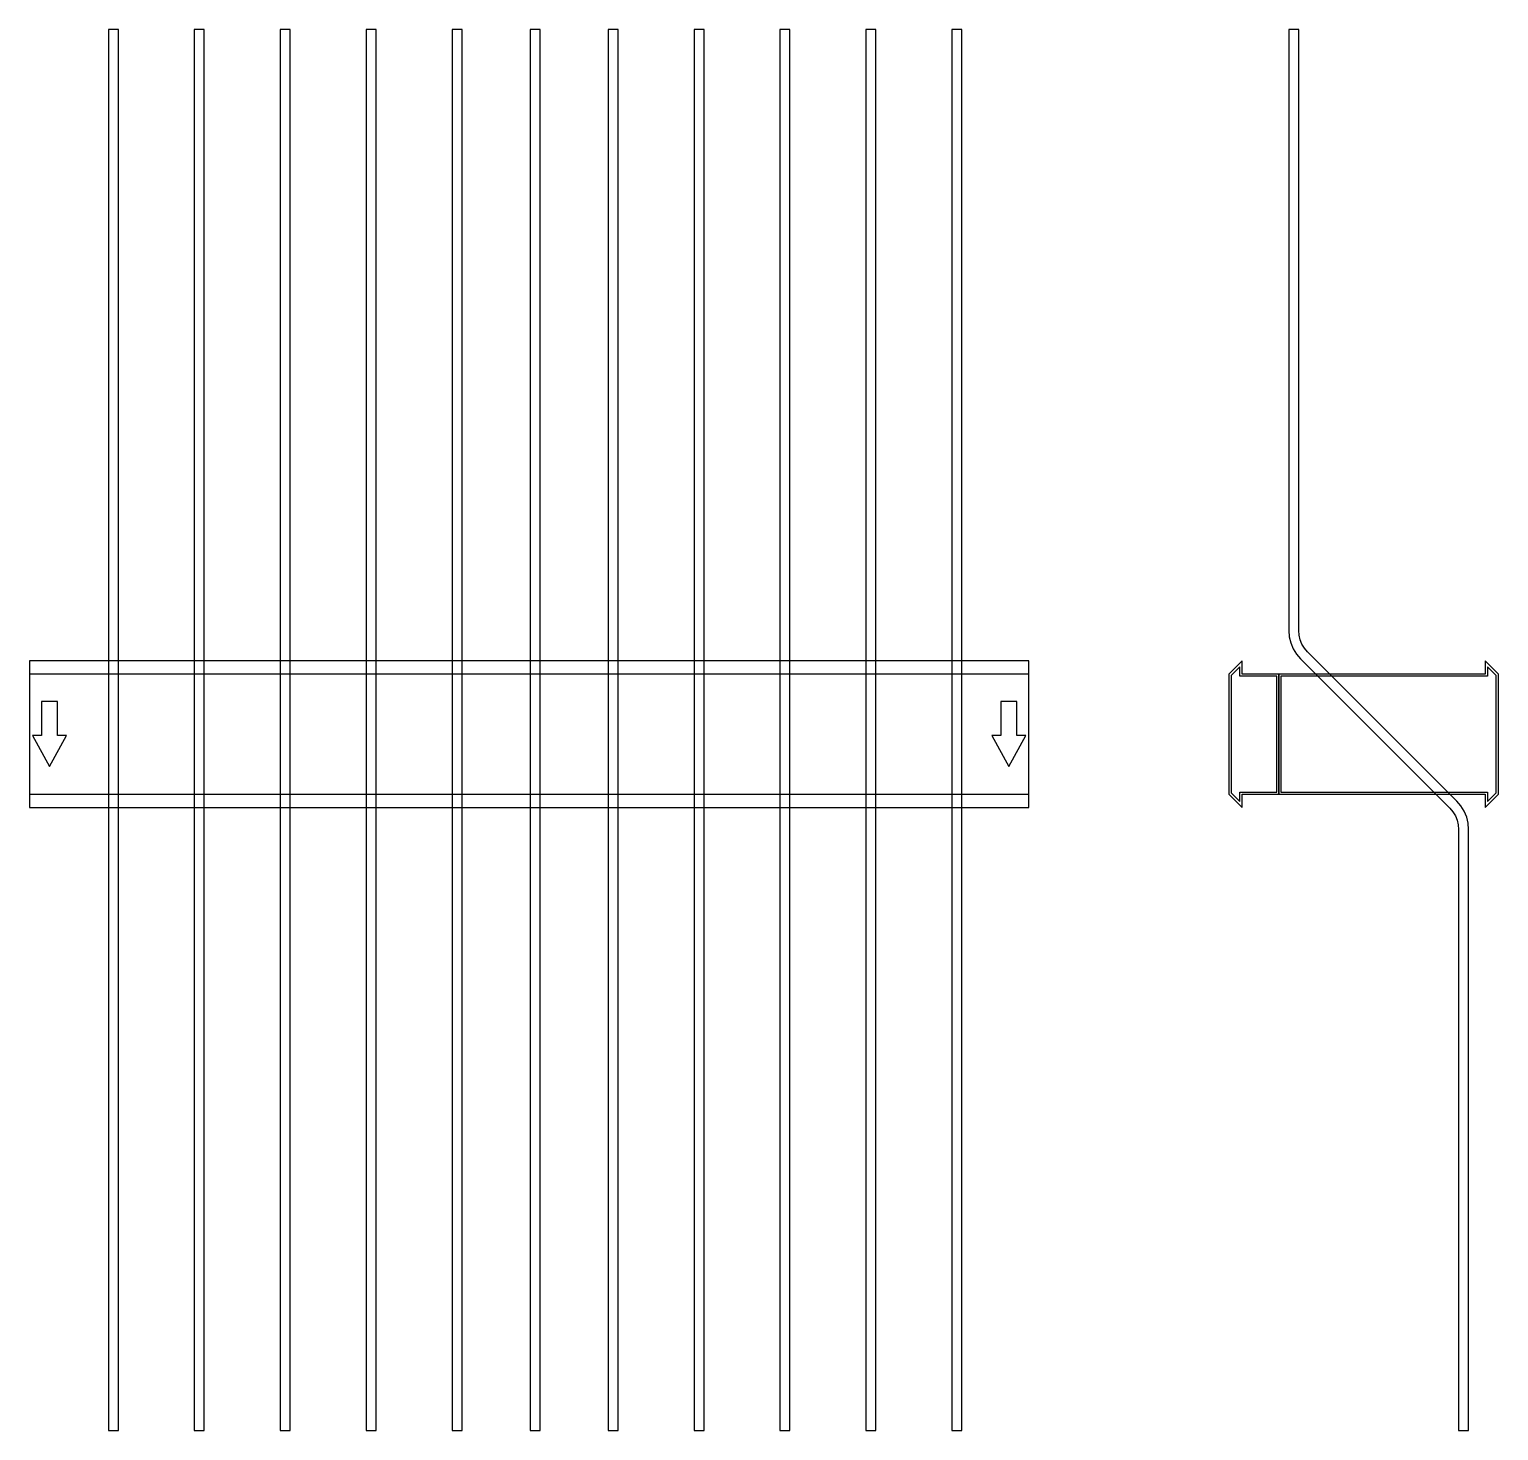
# Model space of a CAD drawing. Extents: x 0 to 1470, y -697 to 705.
import ezdxf

# ---------------------------------------------------------------- set-up
doc = ezdxf.new("R2010")
doc.units = 0
doc.layers.add('Halfen', color=7, linetype='CONTINUOUS')

msp = doc.modelspace()

# ---------------------------------------------------------------- linework, layer by layer
at = {"layer": 'Halfen', "color": 7}
for points in [[(89, -696.961), (89, 705.246), (79, 705.246), (79, -696.961)], [(175, -696.961), (175, 705.246), (165, 705.246), (165, -696.961)], [(261, -696.961), (261, 705.246), (251, 705.246), (251, -696.961)], [(347, -696.961), (347, 705.246), (337, 705.246), (337, -696.961)], [(433, -696.961), (433, 705.246), (423, 705.246), (423, -696.961)], [(511, -696.961), (511, 705.246), (501, 705.246), (501, -696.961)], [(589, -696.961), (589, 705.246), (579, 705.246), (579, -696.961)], [(675, -696.961), (675, 705.246), (665, 705.246), (665, -696.961)], [(761, -696.961), (761, 705.246), (751, 705.246), (751, -696.961)], [(847, -696.961), (847, 705.246), (837, 705.246), (837, -696.961)], [(933, -696.961), (933, 705.246), (923, 705.246), (923, -696.961)], [(1440, -696.961), (1440, -95.355), (1439.508, -89.098), (1438.042, -82.995), (1435.64, -77.196), (1432.361, -71.844), (1428.284, -67.071), (1278.787, 82.426), (1275.729, 86.006), (1273.27, 90.02), (1271.468, 94.369), (1270.369, 98.947), (1270, 103.64), (1270, 166.246), (1270, 705.246), (1260, 705.246), (1260, 166.246), (1260, 103.64), (1260.492, 97.382), (1261.958, 91.279), (1264.36, 85.48), (1267.639, 80.128), (1271.716, 75.355), (1421.213, -74.142), (1424.271, -77.722), (1426.73, -81.736), (1428.532, -86.085), (1429.631, -90.662), (1430, -95.355), (1430, -696.961)], [(0, -73.5), (1000, -73.5), (1000, 73.5), (0, 73.5)], [(1250, -60), (1250, 60), (1213.5, 60), (1213.5, 73.5), (1200, 60), (1200, -60), (1213.5, -73.5), (1213.5, -60)], [(1470, -60), (1470, 60), (1456.5, 73.5), (1456.5, 60), (1250, 60), (1250, -60), (1456.5, -60), (1456.5, -73.5)], [(0, -60), (1000, -60), (1000, 60), (0, 60)], [(1248, -58), (1248, 58), (1211, 58), (1211, 67.25), (1202.5, 58.75), (1202.5, -58.75), (1211, -67.25), (1211, -58)], [(1467.5, -58.75), (1467.5, 58.75), (1459, 67.25), (1459, 58), (1252, 58), (1252, -58), (1459, -58), (1459, -67.25)], [(20, -32.5), (37, -1.5), (28, -1.5), (28, 32.5), (12, 32.5), (12, -1.5), (3, -1.5)], [(980, -32.5), (997, -1.5), (988, -1.5), (988, 32.5), (972, 32.5), (972, -1.5), (963, -1.5)]]:
    msp.add_lwpolyline(points, close=True, dxfattribs=at)

doc.saveas('drawing.dxf')
